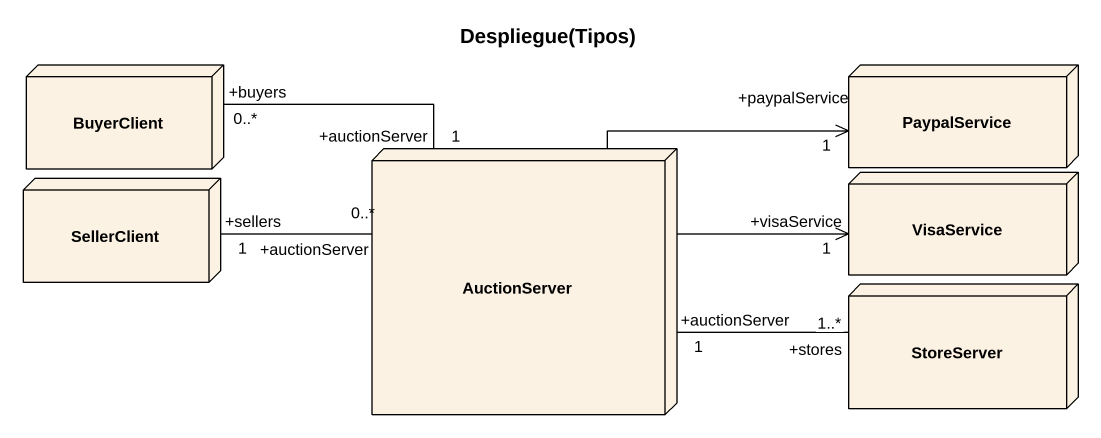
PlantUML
@startuml
title Despliegue(Tipos)
node BuyerClient
node PaypalService
node AuctionServer
node SellerClient
node VisaService
node StoreServer
AuctionServer "+auctionServer\n1" -left- "+buyers\n0..*" BuyerClient
AuctionServer -right-> "+paypalService\n1" PaypalService
AuctionServer -right-> "1\n+visaService" VisaService
SellerClient "+sellers\n1" -right- "+auctionServer\n0..*" AuctionServer
StoreServer "+stores\n1..*" -left- "+auctionServer\n1" AuctionServer
@enduml
